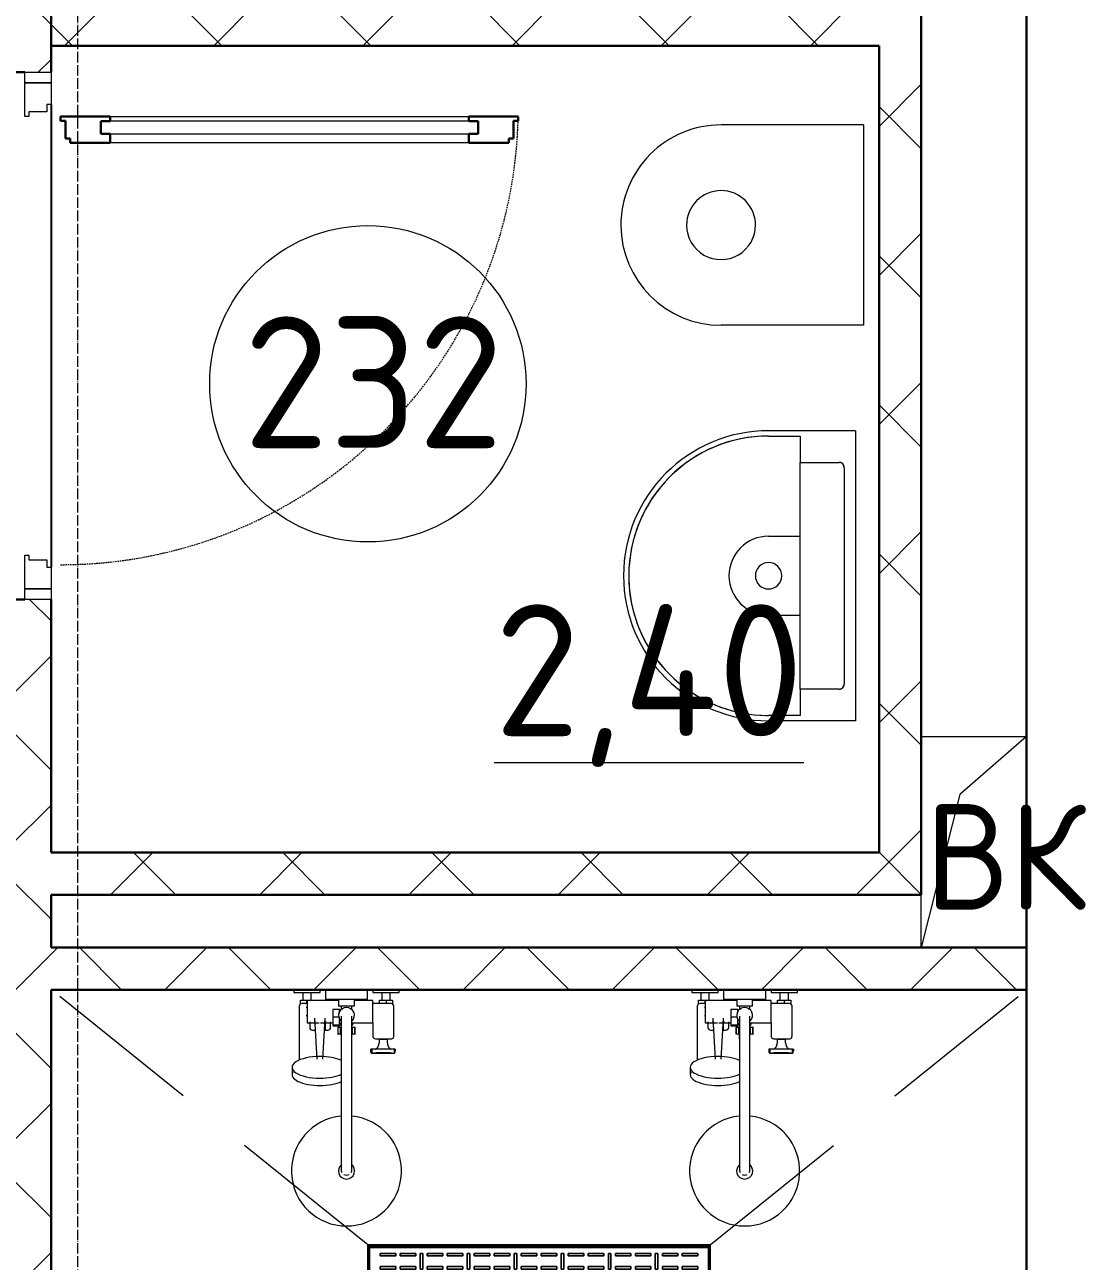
# Model space of a CAD drawing. Header units: millimetres. Extents: x -695119 to 412940, y -249585 to 622758.
# Drawn here: x 92831 to 94844, y 552523 to 554868 of the extents above; entities that cross this region are included whole.
import ezdxf

# ---------------------------------------------------------------- set-up
doc = ezdxf.new("R2010")
doc.units = ezdxf.units.MM
for name, pattern in [('ADSK_Линия сетки', [25, 20, -2.5, 0, -2.5]), ('ADSK_Сверху', [450, 300, -150]), ('ADSK_Штриховая_ш2 п1_5', [4.5, 3, -1.5])]:
    doc.linetypes.add(name, pattern=pattern)
for name, color, linetype, lineweight in [('_Сверху_', 7, 'ADSK_Сверху', 9), ('Двери', 8, 'Continuous', 9), ('Каркас_Импост', 8, 'Continuous', 9), ('Марки помещений', 8, 'Continuous', 20), ('Монтажный зазор', 8, 'Continuous', 9), ('Обобщенные модели', 8, 'Continuous', 18), ('Оси', 252, 'Continuous', 9), ('Остекление', 8, 'Continuous', 9), ('Открывание', 8, 'ADSK_Штриховая_ш2 п1_5', 9), ('Панель', 252, 'Continuous', 30), ('Перекрытия', 7, 'Continuous', 18), ('Сантехнические приборы', 8, 'Continuous', 18), ('Стены разрез', 7, 'Continuous', 30), ('Текстовые примечания', 7, 'Continuous', 9)]:
    doc.layers.add(name, color=color, linetype=linetype, lineweight=lineweight)
doc.layers.add('Стены', color=194, linetype='Continuous')
doc.styles.add('GOST Common_1', font='', dxfattribs={"height": 250})
doc.styles.add('GOST Common_3', font='', dxfattribs={"height": 3.5})
doc.styles.get('GOST Common_1').set_extended_font_data('GOST type B')
doc.styles.get('GOST Common_3').set_extended_font_data('GOST type B')
pattern_1 = [(45, (91217.38, 536167.97), (-141.4214, 141.4214), []), (135, (91217.38, 536167.97), (-141.4214, -141.4214), [])]

# ---------------------------------------------------------------- blocks, each defined once
blk = doc.blocks.new('ИГСП_ООО САНИТА сантехника_Умывальник - ИГСП_ООО САНИТА сантехника_Умывальник-V9-План 2 этажа смеж')
at = {"layer": 'Сантехнические приборы'}
for p, q in [((-275, 0), (275, 0)), ((-275, 0), (-275, -165)), ((275, 0), (275, -165)), ((-205, -21.3), (205, -21.3)), ((-215, -105), (-215, -31.3)), ((215, -31.3), (215, -105)), ((-265, -165), (-265, -105)), ((-265, -105), (-215, -105)), ((-205, -105), (-215, -105)), ((205, -105), (-205, -105)), ((-75, -165), (-75, -105)), ((75, -165), (75, -105)), ((215, -105), (205, -105)), ((215, -105), (265, -105)), ((265, -105), (265, -165))]:
    blk.add_line(p, q, dxfattribs=at)
at = {"layer": 'Сантехнические приборы', "flags": 128}
for points in [[(-205, -21.3), (-205.4, -21.3), (-205.8, -21.3), (-206.2, -21.3), (-206.6, -21.4), (-207, -21.5), (-207.4, -21.6), (-207.8, -21.7), (-208.1, -21.8), (-208.5, -21.9), (-208.9, -22.1), (-209.3, -22.2), (-209.6, -22.4), (-210, -22.6), (-210.3, -22.8), (-210.6, -23), (-211, -23.2), (-211.3, -23.5), (-211.6, -23.7), (-211.9, -24), (-212.2, -24.3), (-212.4, -24.6), (-212.7, -24.9), (-213, -25.2), (-213.2, -25.5), (-213.4, -25.9), (-213.6, -26.2), (-213.8, -26.6), (-214, -26.9), (-214.2, -27.3), (-214.3, -27.6), (-214.5, -28), (-214.6, -28.4), (-214.7, -28.8), (-214.8, -29.2), (-214.9, -29.6), (-214.9, -30), (-215, -30.4), (-215, -30.8), (-215, -31.2), (-215, -31.3)], [(215, -31.3), (215, -30.9), (215, -30.5), (214.9, -30.1), (214.9, -29.7), (214.8, -29.3), (214.7, -28.9), (214.6, -28.5), (214.5, -28.1), (214.4, -27.7), (214.2, -27.4), (214, -27), (213.9, -26.6), (213.7, -26.3), (213.5, -26), (213.3, -25.6), (213, -25.3), (212.8, -25), (212.5, -24.7), (212.2, -24.4), (212, -24.1), (211.7, -23.8), (211.4, -23.6), (211.1, -23.3), (210.7, -23.1), (210.4, -22.9), (210.1, -22.6), (209.7, -22.4), (209.4, -22.3), (209, -22.1), (208.6, -21.9), (208.2, -21.8), (207.9, -21.7), (207.5, -21.6), (207.1, -21.5), (206.7, -21.4), (206.3, -21.4), (205.9, -21.3), (205.5, -21.3), (205.1, -21.3), (205, -21.3)], [(-265, -165), (-264.8, -175.6), (-264.2, -186.2), (-263.1, -196.7), (-261.6, -207.2), (-259.7, -217.6), (-257.4, -228), (-254.7, -238.2), (-251.5, -248.4), (-248, -258.4), (-244.1, -268.2), (-239.8, -277.9), (-235.1, -287.4), (-230, -296.7), (-224.5, -305.8), (-218.7, -314.6), (-212.6, -323.3), (-206.1, -331.6), (-199.2, -339.7), (-192.1, -347.6), (-184.6, -355.1), (-176.9, -362.3), (-168.8, -369.2), (-160.5, -375.8), (-152, -382.1), (-143.2, -388), (-134.1, -393.5), (-124.9, -398.7), (-115.5, -403.5), (-105.8, -408), (-96, -412), (-86.1, -415.6), (-76, -418.9), (-65.8, -421.7), (-55.4, -424.1), (-45, -426.1), (-34.6, -427.7), (-24, -428.9), (-13.5, -429.7), (-2.9, -430), (7.7, -429.9), (18.3, -429.4), (28.9, -428.4), (39.4, -427.1), (49.8, -425.3), (60.2, -423.1), (70.5, -420.5), (80.6, -417.4), (90.7, -414), (100.6, -410.2), (110.3, -406), (119.8, -401.4), (129.2, -396.4), (138.3, -391), (147.3, -385.3), (156, -379.3), (164.4, -372.8), (172.6, -366.1), (180.5, -359), (188.1, -351.7), (195.4, -344), (202.4, -336), (209.1, -327.8), (215.4, -319.3), (221.4, -310.6), (227.1, -301.6), (232.4, -292.4), (237.3, -283), (241.8, -273.4), (245.9, -263.7), (249.7, -253.8), (253, -243.7), (256, -233.5), (258.5, -223.2), (260.6, -212.9), (262.3, -202.4), (263.6, -191.9), (264.5, -181.3), (264.9, -170.7), (265, -165)]]:
    blk.add_lwpolyline(points, dxfattribs=at)
at = {"layer": 'Сантехнические приборы'}
for centre, radius, start, end in [((-205, -31.3), 10, 90, 180), ((205, -31.3), 10, 0, 90), ((0, -165), 25, 0, 180), ((0, -165), 275, 180, 360), ((0, -165), 265, 180, 0), ((0, -165), 75, 180, 0), ((0, -165), 25, 180, 360)]:
    blk.add_arc(centre, radius, start, end, dxfattribs=at)
blk = doc.blocks.new('Ш_Сантехника_2D_Унитаз _ГОСТ - Ш_Сантехника_2D_Унитаз _ГОСТ-1811062-План 2 этажа смеж')
at = {"layer": 'Сантехнические приборы'}
for p, q in [((-190, 0), (-190, -270)), ((-190, 0), (190, 0)), ((190, 0), (190, -270))]:
    blk.add_line(p, q, dxfattribs=at)
for radius, start, end in [(65.4, 90.3183, 270.0777), (65.4, 270.0777, 90.3183), (190, 180, 270.0711), (190, 270.0711, 360)]:
    blk.add_arc((0, -270), radius, start, end, dxfattribs=at)
blk = doc.blocks.new('Дверь_Alumark_однопольная_S50 - Дв-9_Ш_1000х2350 Пр-3125403-План 2 этажа смеж')
at = {"layer": 'Каркас_Импост'}
for p, q in [((-355, 40), (-314, 40)), ((-355, -10), (-355, 40)), ((-314, 40), (-314, 32)), ((-314, 32), (-300, 32)), ((-300, 32), (-300, -2)), ((550, 32), (564, 32)), ((550, -2), (550, 32)), ((564, 32), (564, 40)), ((564, 40), (605, 40)), ((605, 40), (605, -10)), ((-291, -10), (-355, -10)), ((-300, -2), (-291, -2)), ((-291, -2), (-291, -10)), ((541, -2), (550, -2)), ((541, -10), (541, -2)), ((605, -10), (541, -10))]:
    blk.add_line(p, q, dxfattribs=at)
at = {"layer": 'Монтажный зазор'}
for p, q in [((-375, 40), (-355, 40)), ((-375, -10), (-375, 40)), ((-355, 40), (-355, -10)), ((605, 40), (625, 40)), ((605, -10), (605, 40)), ((625, 40), (625, -10)), ((-355, -10), (-375, -10)), ((625, -10), (605, -10))]:
    blk.add_line(p, q, dxfattribs=at)
at = {"layer": 'Остекление'}
for p, q in [((-282, 850), (-282, 134)), ((-258, 850), (-282, 850)), ((-258, 134), (-258, 850)), ((-282, 134), (-258, 134))]:
    blk.add_line(p, q, dxfattribs=at)
at = {"layer": 'Открывание'}
blk.add_arc((-309, 58), 868, 0, 88.8118, dxfattribs=at)
at = {"layer": 'Панель'}
for p, q in [((-291, 926), (-283, 926)), ((-291, 832), (-291, 926)), ((-283, 926), (-283, 917)), ((-283, 917), (-249, 917)), ((-249, 917), (-249, 908)), ((-249, 908), (-241, 908)), ((-241, 908), (-241, 832)), ((-282, 850), (-282, 832)), ((-258, 850), (-282, 850)), ((-258, 832), (-258, 850)), ((-282, 832), (-291, 832)), ((-241, 832), (-258, 832)), ((-291, 58), (-291, 152)), ((-282, 152), (-291, 152)), ((-282, 134), (-282, 152)), ((-258, 152), (-258, 134)), ((-241, 152), (-258, 152)), ((-241, 152), (-241, 76)), ((-258, 134), (-282, 134)), ((-249, 76), (-249, 67)), ((-241, 76), (-249, 76)), ((-283, 58), (-291, 58)), ((-283, 67), (-283, 58)), ((-249, 67), (-283, 67))]:
    blk.add_line(p, q, dxfattribs=at)
at = {"layer": 'Панель', "lineweight": 9}
for p, q in [((-291, 152), (-291, 832)), ((-241, 832), (-241, 152))]:
    blk.add_line(p, q, dxfattribs=at)
blk = doc.blocks.new('Plumbing_Drainage_Gala_Drain_L-integred-drainage-kit_650 - Plumbing_Drainage_Gala_Drain_L-integred-drainage-kit_650-3842318-План 2 этажа смеж')
at = {"layer": 'Сантехнические приборы'}
for p, q in [((-324.7, -31), (-324.7, 31)), ((-324.7, 31), (-324.7, -31)), ((-324.7, 31), (324.7, 31)), ((324.7, 31), (-324.7, 31)), ((322.7, 29), (-322.7, 29)), ((-322.7, 29), (322.7, 29)), ((-322.7, 29), (-322.7, -29)), ((-322.7, -29), (-322.7, 29)), ((-321.1, 22.3), (-321.1, 27.3)), ((321.6, 27.3), (-321.1, 27.3)), ((-321.1, 25.8), (-321.1, 27.3)), ((-321.1, 25.8), (321.6, 25.8)), ((-321.1, 25.8), (-321.1, 22.3)), ((321.6, 27.3), (321.6, 22.3)), ((321.6, 27.3), (321.6, 25.8)), ((321.6, 22.3), (321.6, 25.8)), ((322.7, -29), (322.7, 29)), ((322.7, 29), (322.7, -29)), ((324.7, 31), (324.7, -31)), ((324.7, -31), (324.7, 31)), ((-321.1, -22.3), (-321.1, 22.3)), ((-321.1, 22.3), (-321.1, -22.3)), ((-271.4, 15), (-301, 15)), ((-301, 15), (-301, 10)), ((-301, 10), (-301, 15)), ((-301, 15), (-271.4, 15)), ((-301, 10), (-271.4, 10)), ((-271.4, 10), (-301, 10)), ((-271.4, 10), (-271.4, 15)), ((-271.4, 15), (-271.4, 10)), ((-233.5, 15), (-263, 15)), ((-263, 15), (-263, 10)), ((-263, 10), (-263, 15)), ((-263, 15), (-233.5, 15)), ((-263, 10), (-233.5, 10)), ((-233.5, 10), (-263, 10)), ((-233.5, 10), (-233.5, 15)), ((-233.5, 15), (-233.5, 10)), ((-220.2, 15), (-225.1, 15)), ((-225.1, 15), (-225.1, -15)), ((-225.1, -15), (-225.1, 15)), ((-225.1, 15), (-220.2, 15)), ((-220.2, -15), (-220.2, 15)), ((-220.2, 15), (-220.2, -15)), ((-182.3, 15), (-211.8, 15)), ((-211.8, 15), (-211.8, 10)), ((-211.8, 10), (-211.8, 15)), ((-211.8, 15), (-182.3, 15)), ((-211.8, 10), (-182.3, 10)), ((-182.3, 10), (-211.8, 10)), ((-182.3, 10), (-182.3, 15)), ((-182.3, 15), (-182.3, 10)), ((-144.3, 15), (-173.9, 15)), ((-173.9, 15), (-173.9, 10)), ((-173.9, 10), (-173.9, 15)), ((-173.9, 15), (-144.3, 15)), ((-173.9, 10), (-144.3, 10)), ((-144.3, 10), (-173.9, 10)), ((-144.3, 10), (-144.3, 15)), ((-144.3, 15), (-144.3, 10)), ((-131, 15), (-136, 15)), ((-136, 15), (-136, -15)), ((-136, -15), (-136, 15)), ((-136, 15), (-131, 15)), ((-131, -15), (-131, 15)), ((-131, 15), (-131, -15)), ((-93.1, 15), (-122.7, 15)), ((-122.7, 15), (-122.7, 10)), ((-122.7, 10), (-122.7, 15)), ((-122.7, 15), (-93.1, 15)), ((-122.7, 10), (-93.1, 10)), ((-93.1, 10), (-122.7, 10)), ((-93.1, 10), (-93.1, 15)), ((-93.1, 15), (-93.1, 10)), ((-55.2, 15), (-84.7, 15)), ((-84.7, 15), (-84.7, 10)), ((-84.7, 10), (-84.7, 15)), ((-84.7, 15), (-55.2, 15)), ((-84.7, 10), (-55.2, 10)), ((-55.2, 10), (-84.7, 10)), ((-55.2, 10), (-55.2, 15)), ((-55.2, 15), (-55.2, 10)), ((-41.9, 15), (-46.8, 15)), ((-46.8, 15), (-46.8, -15)), ((-46.8, -15), (-46.8, 15)), ((-46.8, 15), (-41.9, 15)), ((-41.9, -15), (-41.9, 15)), ((-41.9, 15), (-41.9, -15)), ((-4, 15), (-33.5, 15)), ((-33.5, 15), (-33.5, 10)), ((-33.5, 10), (-33.5, 15)), ((-33.5, 15), (-4, 15)), ((-33.5, 10), (-4, 10)), ((-4, 10), (-33.5, 10)), ((-4, 10), (-4, 15)), ((-4, 15), (-4, 10)), ((33.9, 15), (4.4, 15)), ((4.4, 15), (4.4, 10)), ((4.4, 10), (4.4, 15)), ((4.4, 15), (33.9, 15)), ((4.4, 10), (33.9, 10)), ((33.9, 10), (4.4, 10)), ((33.9, 10), (33.9, 15)), ((33.9, 15), (33.9, 10)), ((47.2, 15), (42.3, 15)), ((42.3, 15), (42.3, -15)), ((42.3, -15), (42.3, 15)), ((42.3, 15), (47.2, 15)), ((47.2, -15), (47.2, 15)), ((47.2, 15), (47.2, -15)), ((85.2, 15), (55.6, 15)), ((55.6, 15), (55.6, 10)), ((55.6, 10), (55.6, 15)), ((55.6, 15), (85.2, 15)), ((55.6, 10), (85.2, 10)), ((85.2, 10), (55.6, 10)), ((85.2, 10), (85.2, 15)), ((85.2, 15), (85.2, 10)), ((123.1, 15), (93.5, 15)), ((93.5, 15), (93.5, 10)), ((93.5, 10), (93.5, 15)), ((93.5, 15), (123.1, 15)), ((93.5, 10), (123.1, 10)), ((123.1, 10), (93.5, 10)), ((123.1, 10), (123.1, 15)), ((123.1, 15), (123.1, 10)), ((136.4, 15), (131.5, 15)), ((131.5, 15), (131.5, -15)), ((131.5, -15), (131.5, 15)), ((131.5, 15), (136.4, 15)), ((136.4, -15), (136.4, 15)), ((136.4, 15), (136.4, -15)), ((174.3, 15), (144.8, 15)), ((144.8, 15), (144.8, 10)), ((144.8, 10), (144.8, 15)), ((144.8, 15), (174.3, 15)), ((144.8, 10), (174.3, 10)), ((174.3, 10), (144.8, 10)), ((174.3, 10), (174.3, 15)), ((174.3, 15), (174.3, 10)), ((212.2, 15), (182.7, 15)), ((182.7, 15), (182.7, 10)), ((182.7, 10), (182.7, 15)), ((182.7, 15), (212.2, 15)), ((182.7, 10), (212.2, 10)), ((212.2, 10), (182.7, 10)), ((212.2, 10), (212.2, 15)), ((212.2, 15), (212.2, 10)), ((225.5, 15), (220.6, 15)), ((220.6, 15), (220.6, -15)), ((220.6, -15), (220.6, 15)), ((220.6, 15), (225.5, 15)), ((225.5, -15), (225.5, 15)), ((225.5, 15), (225.5, -15)), ((263.5, 15), (233.9, 15)), ((233.9, 15), (233.9, 10)), ((233.9, 10), (233.9, 15)), ((233.9, 15), (263.5, 15)), ((233.9, 10), (263.5, 10)), ((263.5, 10), (233.9, 10)), ((263.5, 10), (263.5, 15)), ((263.5, 15), (263.5, 10)), ((301.4, 15), (271.8, 15)), ((271.8, 15), (271.8, 10)), ((271.8, 10), (271.8, 15)), ((271.8, 15), (301.4, 15)), ((271.8, 10), (301.4, 10)), ((301.4, 10), (271.8, 10)), ((301.4, 10), (301.4, 15)), ((301.4, 15), (301.4, 10)), ((321.6, 22.3), (321.6, -22.3)), ((321.6, -22.3), (321.6, 22.3)), ((-321.1, -22.3), (-321.1, -25.8)), ((-321.1, -27.3), (-321.1, -22.3)), ((-271.4, -10), (-301, -10)), ((-301, -10), (-301, -15)), ((-301, -15), (-301, -10)), ((-301, -10), (-271.4, -10)), ((-301, -15), (-271.4, -15)), ((-271.4, -15), (-301, -15)), ((-271.4, -15), (-271.4, -10)), ((-271.4, -10), (-271.4, -15)), ((-233.5, -10), (-263, -10)), ((-263, -10), (-263, -15)), ((-263, -15), (-263, -10)), ((-263, -10), (-233.5, -10)), ((-263, -15), (-233.5, -15)), ((-233.5, -15), (-263, -15)), ((-233.5, -15), (-233.5, -10)), ((-233.5, -10), (-233.5, -15)), ((-225.1, -15), (-220.2, -15)), ((-220.2, -15), (-225.1, -15)), ((-182.3, -10), (-211.8, -10)), ((-211.8, -10), (-211.8, -15)), ((-211.8, -15), (-211.8, -10)), ((-211.8, -10), (-182.3, -10)), ((-211.8, -15), (-182.3, -15)), ((-182.3, -15), (-211.8, -15)), ((-182.3, -15), (-182.3, -10)), ((-182.3, -10), (-182.3, -15)), ((-144.3, -10), (-173.9, -10)), ((-173.9, -10), (-173.9, -15)), ((-173.9, -15), (-173.9, -10)), ((-173.9, -10), (-144.3, -10)), ((-173.9, -15), (-144.3, -15)), ((-144.3, -15), (-173.9, -15)), ((-144.3, -15), (-144.3, -10)), ((-144.3, -10), (-144.3, -15)), ((-136, -15), (-131, -15)), ((-131, -15), (-136, -15)), ((-93.1, -10), (-122.7, -10)), ((-122.7, -10), (-122.7, -15)), ((-122.7, -15), (-122.7, -10)), ((-122.7, -10), (-93.1, -10)), ((-122.7, -15), (-93.1, -15)), ((-93.1, -15), (-122.7, -15)), ((-93.1, -15), (-93.1, -10)), ((-93.1, -10), (-93.1, -15)), ((-55.2, -10), (-84.7, -10)), ((-84.7, -10), (-84.7, -15)), ((-84.7, -15), (-84.7, -10)), ((-84.7, -10), (-55.2, -10)), ((-84.7, -15), (-55.2, -15)), ((-55.2, -15), (-84.7, -15)), ((-55.2, -15), (-55.2, -10)), ((-55.2, -10), (-55.2, -15)), ((-46.8, -15), (-41.9, -15)), ((-41.9, -15), (-46.8, -15)), ((-4, -10), (-33.5, -10)), ((-33.5, -10), (-33.5, -15)), ((-33.5, -15), (-33.5, -10)), ((-33.5, -10), (-4, -10)), ((-33.5, -15), (-4, -15)), ((-4, -15), (-33.5, -15)), ((-4, -15), (-4, -10)), ((-4, -10), (-4, -15)), ((33.9, -10), (4.4, -10)), ((4.4, -10), (4.4, -15)), ((4.4, -15), (4.4, -10)), ((4.4, -10), (33.9, -10)), ((4.4, -15), (33.9, -15)), ((33.9, -15), (4.4, -15)), ((33.9, -15), (33.9, -10)), ((33.9, -10), (33.9, -15)), ((42.3, -15), (47.2, -15)), ((47.2, -15), (42.3, -15)), ((85.2, -10), (55.6, -10)), ((55.6, -10), (55.6, -15)), ((55.6, -15), (55.6, -10)), ((55.6, -10), (85.2, -10)), ((55.6, -15), (85.2, -15)), ((85.2, -15), (55.6, -15)), ((85.2, -15), (85.2, -10)), ((85.2, -10), (85.2, -15)), ((123.1, -10), (93.5, -10)), ((93.5, -10), (93.5, -15)), ((93.5, -15), (93.5, -10)), ((93.5, -10), (123.1, -10)), ((93.5, -15), (123.1, -15)), ((123.1, -15), (93.5, -15)), ((123.1, -15), (123.1, -10)), ((123.1, -10), (123.1, -15)), ((131.5, -15), (136.4, -15)), ((136.4, -15), (131.5, -15)), ((174.3, -10), (144.8, -10)), ((144.8, -10), (144.8, -15)), ((144.8, -15), (144.8, -10)), ((144.8, -10), (174.3, -10)), ((144.8, -15), (174.3, -15)), ((174.3, -15), (144.8, -15)), ((174.3, -15), (174.3, -10)), ((174.3, -10), (174.3, -15)), ((212.2, -10), (182.7, -10)), ((182.7, -10), (182.7, -15)), ((182.7, -15), (182.7, -10)), ((182.7, -10), (212.2, -10)), ((182.7, -15), (212.2, -15)), ((212.2, -15), (182.7, -15)), ((212.2, -15), (212.2, -10)), ((212.2, -10), (212.2, -15)), ((220.6, -15), (225.5, -15)), ((225.5, -15), (220.6, -15)), ((263.5, -10), (233.9, -10)), ((233.9, -10), (233.9, -15)), ((233.9, -15), (233.9, -10)), ((233.9, -10), (263.5, -10)), ((233.9, -15), (263.5, -15)), ((263.5, -15), (233.9, -15)), ((263.5, -15), (263.5, -10)), ((263.5, -10), (263.5, -15)), ((301.4, -10), (271.8, -10)), ((271.8, -10), (271.8, -15)), ((271.8, -15), (271.8, -10)), ((271.8, -10), (301.4, -10)), ((271.8, -15), (301.4, -15)), ((301.4, -15), (271.8, -15)), ((301.4, -15), (301.4, -10)), ((301.4, -10), (301.4, -15)), ((321.6, -25.8), (321.6, -22.3)), ((321.6, -22.3), (321.6, -27.3)), ((324.7, -31), (-324.7, -31)), ((-324.7, -31), (324.7, -31)), ((-322.7, -29), (322.7, -29)), ((322.7, -29), (-322.7, -29)), ((321.6, -25.8), (-321.1, -25.8)), ((-321.1, -27.3), (-321.1, -25.8)), ((321.6, -27.3), (-321.1, -27.3)), ((321.6, -25.8), (321.6, -27.3))]:
    blk.add_line(p, q, dxfattribs=at)
blk = doc.blocks.new('profsan_psm-500-8 - ПСМ-500-8-3842316-План 2 этажа смеж')
at = {"layer": 'Обобщенные модели', "lineweight": 9}
for p, q in [((45.7, -113), (45.7, -116.5)), ((47.7, -113), (45.9, -113)), ((47.7, -113), (47.7, -120.5)), ((90.8, -113), (47.7, -113)), ((47.7, -120.5), (47.7, -113)), ((90.8, -120.5), (90.8, -113)), ((92.3, -113), (90.8, -113)), ((90.8, -113), (90.8, -120.5)), ((92.5, -113), (92.5, -115.8)), ((92.6, -116.2), (92.6, -113)), ((47.7, -120.5), (90.8, -120.5))]:
    blk.add_line(p, q, dxfattribs=at)
for points, knots in [([(45.7, -117), (45.7, -117.1), (45.8, -117.5), (45.9, -118.1), (46.1, -118.8), (46.3, -119.3), (46.5, -119.7), (47, -120.1), (47.4, -120.4), (47.7, -120.5)], [0.3333333, 0.3333333, 0.3333333, 0.3333333, 0.4166667, 0.5, 0.5833333, 0.6666667, 0.75, 0.8333333, 1, 1, 1, 1]), ([(90.8, -120.5), (91, -120.4), (91.3, -120.1), (91.7, -119.7), (91.9, -119.3), (92.1, -118.8), (92.3, -118.1), (92.4, -117.4), (92.5, -117.1), (92.5, -116.9)], [0, 0, 0, 0, 0.1666667, 0.25, 0.3333333, 0.4166667, 0.5, 0.5833333, 0.6666667, 0.6666667, 0.6666667, 0.6666667]), ([(47.7, -120.5), (47.7, -120.5), (48.3, -120.4), (50.2, -120.2), (51.5, -120), (52.7, -119.9), (54, -119.7), (55.3, -119.5), (56.8, -119.4), (58.4, -119.2), (60.1, -119.1), (62.4, -119), (66.7, -118.8), (71.8, -118.8), (76, -119), (78.4, -119.1), (80, -119.2), (81.6, -119.4), (83.1, -119.5), (84.5, -119.7), (85.8, -119.9), (86.9, -120), (88.3, -120.2), (90.1, -120.4), (90.8, -120.5), (90.8, -120.5)], [0, 0, 0, 0, 0.111111, 0.166667, 0.194444, 0.222222, 0.25, 0.277778, 0.305556, 0.333333, 0.361111, 0.388889, 0.444444, 0.555556, 0.611111, 0.638889, 0.666667, 0.694444, 0.722222, 0.75, 0.777778, 0.805556, 0.833333, 0.888889, 1, 1, 1, 1])]:
    blk.add_open_spline(points, degree=3, knots=knots, dxfattribs=at)
at = {"layer": 'Сантехнические приборы'}
for p, q in [((-100, 0), (-100, -5)), ((-50, -5), (-50, 0)), ((50, 0), (50, -5)), ((100, -5), (100, 0)), ((-100, -5), (-50, -5)), ((-87.5, -20), (-75, -20)), ((-87.5, -28.3), (-87.5, -20)), ((-83, -5), (-83, -20)), ((-75, -20), (-62.5, -20)), ((-75, -26.3), (-75, -20)), ((-14.8, -20.3), (-74.7, -20.3)), ((-74.7, -20.3), (-74.7, -62.6)), ((-67, -20), (-67, -5)), ((-40, -1.2), (-40, -18.6)), ((0, -1.2), (-40, -1.2)), ((0, -18.6), (-40, -18.6)), ((-15, -18.6), (-15, -31.2)), ((34.6, -1.2), (0, -1.2)), ((34.6, -18.6), (0, -18.6)), ((15, -31.2), (15, -18.6)), ((50, -20.3), (15, -20.3)), ((40, -1.2), (34.8, -1.2)), ((40, -18.6), (34.8, -18.6)), ((40, -18.6), (40, -1.2)), ((50, -5), (100, -5)), ((50, -62.6), (50, -20.3)), ((62.5, -20), (75, -20)), ((62.5, -26.3), (62.5, -20)), ((67, -5), (67, -20)), ((75, -20), (87.5, -20)), ((75, -20), (75, -26.3)), ((83, -20), (83, -5)), ((87.5, -20), (87.5, -28.4)), ((-89.8, -31.3), (-89.8, -133.7)), ((-74.7, -26.3), (-84.8, -26.3)), ((-74.7, -34), (-76.2, -34)), ((-13.1, -37.8), (-26, -37.8)), ((-26, -37.8), (-26, -51.2)), ((0, -31.2), (-15, -31.2)), ((-13.1, -43.7), (-13.1, -37.8)), ((-10, -31.2), (-10, -36.2)), ((-10, -36.2), (-8.8, -36.2)), ((-8.7, -36.2), (-6.8, -36.2)), ((15, -31.2), (0, -31.2)), ((6.8, -36.2), (10, -36.2)), ((10, -36.2), (10, -31.2)), ((84.8, -26.3), (50, -26.3)), ((89.8, -89), (89.8, -31.3)), ((-76.2, -49), (-74.7, -49)), ((-74.7, -62.6), (-52.1, -62.6)), ((-69.7, -61.2), (-69.7, -71.7)), ((-60.4, -54.1), (-56, -132)), ((-49.1, -62.6), (-26, -62.6)), ((-44.8, -132), (-40.4, -54.1)), ((-40.6, -65.3), (-40.6, -63.3)), ((-40.6, -65.3), (-40.6, -76.7)), ((-30.1, -71.6), (-30.1, -61.2)), ((-26, -51.2), (-26, -66.6)), ((-26, -51.2), (-14, -51.2)), ((-26, -66.6), (-26, -68.6)), ((-26, -66.6), (-13.1, -66.6)), ((-26, -68.6), (-13.1, -68.6)), ((-13.1, -66.6), (-13.1, -53.3)), ((-13.1, -62.6), (-9.7, -62.6)), ((-13.1, -68.6), (-13.1, -66.6)), ((-11, -68), (-9.4, -68)), ((9.4, -68), (11, -68)), ((9.7, -62.6), (50, -62.6)), ((50, -62.6), (50, -88.9)), ((-64.3, -76.7), (-59.2, -76.7)), ((-59.2, -76.7), (-59.2, -75.4)), ((-40.6, -76.7), (-35.6, -76.7)), ((-16.2, -71), (-16.2, -84.2)), ((-15.8, -71), (-16.2, -71)), ((-16.2, -84.2), (-15.8, -84.2)), ((-15.8, -71), (-11.3, -71)), ((-15.8, -84.2), (-15.8, -71)), ((-11.3, -84.2), (-15.8, -84.2)), ((-11.7, -71), (-11.3, -71)), ((-11.3, -84.2), (-11.7, -84.2)), ((-9.6, -71), (-11.3, -71)), ((-11.3, -84.2), (-11.3, -71)), ((-11.3, -84.2), (-10.1, -84.2)), ((-10.1, -84.2), (-10.1, -93)), ((-10, -73.1), (-10, -311.4)), ((11.3, -71), (9.6, -71)), ((10, -311.4), (10, -73.1)), ((10.1, -84.2), (11.3, -84.2)), ((10.1, -93), (10.1, -84.2)), ((11.3, -71), (15.8, -71)), ((11.3, -71), (11.7, -71)), ((11.3, -84.2), (11.3, -71)), ((11.7, -84.2), (11.3, -84.2)), ((15.8, -84.2), (11.3, -84.2)), ((16.2, -71), (15.8, -71)), ((15.8, -84.2), (15.8, -71)), ((15.8, -84.2), (16.2, -84.2)), ((16.2, -84.2), (16.2, -71)), ((54.9, -93), (85.9, -93)), ((61.7, -93.6), (61.7, -101.1)), ((61.7, -93.6), (69.7, -93.6)), ((69.7, -93.6), (77.7, -93.6)), ((77.7, -101.1), (77.7, -93.6)), ((-103.2, -147.2), (-103.2, -161))]:
    blk.add_line(p, q, dxfattribs=at)
at = {"layer": 'Сантехнические приборы', "flags": 128}
for points in [[(-10, -50), (-10, -50), (-10, -50.1), (-10, -50.2), (-10, -50.3), (-10, -50.5), (-10, -50.7), (-10, -50.9), (-10, -51.2), (-10, -51.5), (-10, -51.9), (-10, -52.3), (-10, -52.7), (-10, -53.2), (-10, -53.7), (-10, -54.2), (-10, -54.7), (-10, -55.3), (-10, -55.9), (-10, -56.6), (-10, -57.3), (-10, -58), (-10, -58.7), (-10, -59.4), (-10, -60.2), (-10, -61), (-10, -61.8), (-10, -62.7), (-10, -63.5), (-10, -64.4), (-10, -65.3), (-10, -66.2), (-10, -67.1), (-10, -68), (-10, -68.9), (-10, -69.9), (-10, -70.8), (-10, -71.8), (-10, -72.7), (-10, -73.1)], [(10, -73.1), (10, -72.1), (10, -71.2), (10, -70.2), (10, -69.3), (10, -68.4), (10, -67.4), (10, -66.5), (10, -65.6), (10, -64.7), (10, -63.9), (10, -63), (10, -62.2), (10, -61.3), (10, -60.5), (10, -59.7), (10, -59), (10, -58.2), (10, -57.5), (10, -56.9), (10, -56.2), (10, -55.6), (10, -55), (10, -54.4), (10, -53.9), (10, -53.4), (10, -52.9), (10, -52.4), (10, -52), (10, -51.7), (10, -51.3), (10, -51), (10, -50.8), (10, -50.6), (10, -50.4), (10, -50.2), (10, -50.1), (10, -50), (10, -50), (10, -50)], [(55.1, -113), (55.6, -112.7), (56.1, -112.4), (56.5, -112), (56.9, -111.7), (57.4, -111.3), (57.8, -110.9), (58.1, -110.5), (58.5, -110), (58.8, -109.6), (59.2, -109.1), (59.5, -108.7), (59.8, -108.2), (60.1, -107.7), (60.3, -107.2), (60.5, -106.7), (60.7, -106.2), (60.9, -105.6), (61.1, -105.1), (61.3, -104.6), (61.4, -104), (61.5, -103.5), (61.6, -102.9), (61.6, -102.3), (61.7, -101.8), (61.7, -101.2), (61.7, -101.1)], [(77.7, -101.1), (77.8, -101.7), (77.8, -102.3), (77.8, -102.8), (77.9, -103.4), (78, -103.9), (78.1, -104.5), (78.3, -105), (78.5, -105.6), (78.6, -106.1), (78.9, -106.6), (79.1, -107.1), (79.3, -107.6), (79.6, -108.1), (79.9, -108.6), (80.2, -109.1), (80.5, -109.5), (80.9, -110), (81.2, -110.4), (81.6, -110.8), (82, -111.2), (82.4, -111.6), (82.8, -112), (83.3, -112.3), (83.7, -112.7), (84.2, -113), (84.3, -113)], [(-10, -311.4), (-10, -312.5), (-10, -313.7), (-10, -314.9), (-10, -316), (-10, -317.2), (-10, -318.4), (-10, -319.5), (-10, -320.6), (-10, -321.7), (-10, -322.8), (-10, -323.9), (-10, -325), (-10, -326), (-10, -327.1), (-10, -328.1), (-10, -329.1), (-10, -330), (-10, -330.9), (-10, -331.8), (-10, -332.7), (-10, -333.5), (-10, -334.3), (-10, -335.1), (-10, -335.8), (-10, -336.5), (-10, -337.1), (-10, -337.7), (-10, -338.3), (-10, -338.8), (-10, -339.3), (-10, -339.7), (-10, -340.1), (-10, -340.5), (-10, -340.8), (-10, -341.1), (-10, -341.3), (-10, -341.5), (-10, -341.6), (-10, -341.7), (-10, -341.7)], [(10, -341.7), (10, -341.7), (10, -341.6), (10, -341.5), (10, -341.3), (10, -341.1), (10, -340.8), (10, -340.5), (10, -340.2), (10, -339.8), (10, -339.4), (10, -338.9), (10, -338.4), (10, -337.8), (10, -337.2), (10, -336.6), (10, -335.9), (10, -335.2), (10, -334.4), (10, -333.6), (10, -332.8), (10, -331.9), (10, -331.1), (10, -330.1), (10, -329.2), (10, -328.2), (10, -327.2), (10, -326.2), (10, -325.1), (10, -324.1), (10, -323), (10, -321.9), (10, -320.8), (10, -319.7), (10, -318.5), (10, -317.4), (10, -316.2), (10, -315), (10, -313.9), (10, -312.7), (10, -311.5), (10, -311.4)]]:
    blk.add_lwpolyline(points, dxfattribs=at)
at = {"layer": 'Сантехнические приборы'}
for centre, radius, start, end in [((-84.8, -31.3), 5, 90, 180), ((0, -48.6), 15, 90, 225), ((0, -48.6), 15, 315, 90), ((84.8, -31.3), 5, 360, 90), ((-28, -70.9), 17.2, 9.6958, 29.1813), ((27.9, -70.9), 17.2, 150.8187, 170.3042), ((54.9, -88), 5, 190.7348, 270), ((84.8, -88.1), 5, 282.0451, 349.4262), ((0, -343.7), 104.4, 95.5433, 270), ((0, -343.7), 104.4, 270, 84.4004), ((0, -343.7), 15.3, 125.2067, 270), ((0, -341.7), 10, 171.3374, 210), ((0, -341.7), 10, 240, 270), ((0, -343.7), 15.3, 270, 54.7933), ((0, -341.7), 10, 270, 300), ((0, -341.7), 10, 330, 8.6626)]:
    blk.add_arc(centre, radius, start, end, dxfattribs=at)
for centre, major_axis, ratio, start_param, end_param in [((-49.9, -59.7), (11.1, 0), 0.920505, 3.217557, 3.724253), ((-49.9, -59.7), (11.1, 0), 0.920505, 5.700525, 6.207221), ((-64.3, -71.7), (5.38, 0), 0.920505, 3.141593, 4.712389), ((-35.6, -71.6), (-5.51, 0), 0.920505, 1.570796, 3.141593), ((-50.4, -147.2), (-52.8, 0), 0.390731, 4.712389, 7.853982), ((-50.4, -147.2), (52.8, 0), 0.390731, 0.694281, 1.570796), ((-50.4, -161), (52.8, 0), 0.390731, 2.917193, 4.712389), ((-50.4, -147.2), (-52.8, 0), 0.390731, 1.570796, 2.455637), ((-50.4, -161), (-52.8, 0), 0.390731, 1.570796, 2.455637)]:
    blk.add_ellipse(centre, major_axis=major_axis, ratio=ratio, start_param=start_param, end_param=end_param, dxfattribs=at)
blk = doc.blocks.new('profsan_psm-500-8 - ПСМ-500-8-V70-План 2 этажа смеж')
at = {"layer": 'Обобщенные модели', "lineweight": 9}
for p, q in [((45.7, -113), (45.7, -116.5)), ((47.7, -113), (45.9, -113)), ((47.7, -113), (47.7, -120.5)), ((90.8, -113), (47.7, -113)), ((47.7, -120.5), (47.7, -113)), ((90.8, -120.5), (90.8, -113)), ((92.3, -113), (90.8, -113)), ((90.8, -113), (90.8, -120.5)), ((92.5, -113), (92.5, -115.8)), ((92.6, -116.2), (92.6, -113)), ((47.7, -120.5), (90.8, -120.5))]:
    blk.add_line(p, q, dxfattribs=at)
for points, knots in [([(45.7, -117), (45.7, -117.1), (45.8, -117.5), (45.9, -118.1), (46.1, -118.8), (46.3, -119.3), (46.5, -119.7), (47, -120.1), (47.4, -120.4), (47.7, -120.5)], [0.3333333, 0.3333333, 0.3333333, 0.3333333, 0.4166667, 0.5, 0.5833333, 0.6666667, 0.75, 0.8333333, 1, 1, 1, 1]), ([(90.8, -120.5), (91, -120.4), (91.3, -120.1), (91.7, -119.7), (91.9, -119.3), (92.1, -118.8), (92.3, -118.1), (92.4, -117.4), (92.5, -117.1), (92.5, -116.9)], [0, 0, 0, 0, 0.1666667, 0.25, 0.3333333, 0.4166667, 0.5, 0.5833333, 0.6666667, 0.6666667, 0.6666667, 0.6666667]), ([(47.7, -120.5), (47.7, -120.5), (48.3, -120.4), (50.2, -120.2), (51.5, -120), (52.7, -119.9), (54, -119.7), (55.3, -119.5), (56.8, -119.4), (58.4, -119.2), (60.1, -119.1), (62.4, -119), (66.7, -118.8), (71.8, -118.8), (76, -119), (78.4, -119.1), (80, -119.2), (81.6, -119.4), (83.1, -119.5), (84.5, -119.7), (85.8, -119.9), (86.9, -120), (88.3, -120.2), (90.1, -120.4), (90.8, -120.5), (90.8, -120.5)], [0, 0, 0, 0, 0.111111, 0.166667, 0.194444, 0.222222, 0.25, 0.277778, 0.305556, 0.333333, 0.361111, 0.388889, 0.444444, 0.555556, 0.611111, 0.638889, 0.666667, 0.694444, 0.722222, 0.75, 0.777778, 0.805556, 0.833333, 0.888889, 1, 1, 1, 1])]:
    blk.add_open_spline(points, degree=3, knots=knots, dxfattribs=at)
at = {"layer": 'Сантехнические приборы'}
for p, q in [((-100, 0), (-100, -5)), ((-50, -5), (-50, 0)), ((50, 0), (50, -5)), ((100, -5), (100, 0)), ((-100, -5), (-50, -5)), ((-87.5, -20), (-75, -20)), ((-87.5, -28.3), (-87.5, -20)), ((-83, -5), (-83, -20)), ((-75, -20), (-62.5, -20)), ((-75, -26.3), (-75, -20)), ((-14.8, -20.3), (-74.7, -20.3)), ((-74.7, -20.3), (-74.7, -62.6)), ((-67, -20), (-67, -5)), ((-40, -1.2), (-40, -18.6)), ((0, -1.2), (-40, -1.2)), ((0, -18.6), (-40, -18.6)), ((-15, -18.6), (-15, -31.2)), ((40, -1.2), (0, -1.2)), ((40, -18.6), (0, -18.6)), ((15, -31.2), (15, -18.6)), ((50, -20.3), (15, -20.3)), ((40, -18.6), (40, -1.2)), ((50, -5), (100, -5)), ((50, -62.6), (50, -20.3)), ((62.5, -20), (75, -20)), ((62.5, -26.3), (62.5, -20)), ((67, -5), (67, -20)), ((75, -20), (87.5, -20)), ((75, -20), (75, -26.3)), ((83, -20), (83, -5)), ((87.5, -20), (87.5, -28.4)), ((-89.8, -31.3), (-89.8, -133.7)), ((-74.7, -26.3), (-84.8, -26.3)), ((-74.7, -34), (-76.2, -34)), ((-13.1, -37.8), (-26, -37.8)), ((-26, -37.8), (-26, -51.2)), ((0, -31.2), (-15, -31.2)), ((-13.1, -43.7), (-13.1, -37.8)), ((-10, -31.2), (-10, -36.2)), ((-10, -36.2), (-6.8, -36.2)), ((15, -31.2), (0, -31.2)), ((6.8, -36.2), (10, -36.2)), ((10, -36.2), (10, -31.2)), ((84.8, -26.3), (50, -26.3)), ((89.8, -89), (89.8, -31.3)), ((-76.2, -49), (-74.7, -49)), ((-74.7, -62.6), (-51.8, -62.6)), ((-69.7, -61.2), (-69.7, -71.7)), ((-60.4, -54.1), (-56, -132)), ((-49.1, -62.6), (-26, -62.6)), ((-44.8, -132), (-40.4, -54.1)), ((-40.6, -65.3), (-40.6, -63.3)), ((-40.6, -65.3), (-40.6, -76.7)), ((-30.1, -71.6), (-30.1, -61.2)), ((-26, -51.2), (-26, -66.6)), ((-26, -51.2), (-14, -51.2)), ((-26, -66.6), (-26, -68.6)), ((-26, -66.6), (-13.1, -66.6)), ((-26, -68.6), (-13.1, -68.6)), ((-13.1, -66.6), (-13.1, -53.3)), ((-13.1, -62.6), (-9.7, -62.6)), ((-13.1, -68.6), (-13.1, -66.6)), ((-11, -68), (-9.4, -68)), ((9.4, -68), (11, -68)), ((9.7, -62.6), (50, -62.6)), ((50, -62.6), (50, -88.9)), ((-64.3, -76.7), (-59.2, -76.7)), ((-59.2, -76.7), (-59.2, -75.4)), ((-40.6, -76.7), (-35.6, -76.7)), ((-16.2, -71), (-16.2, -84.2)), ((-15.8, -71), (-16.2, -71)), ((-16.2, -84.2), (-15.8, -84.2)), ((-15.8, -71), (-11.3, -71)), ((-15.8, -84.2), (-15.8, -71)), ((-11.3, -84.2), (-15.8, -84.2)), ((-11.7, -71), (-11.3, -71)), ((-11.3, -84.2), (-11.7, -84.2)), ((-9.6, -71), (-11.3, -71)), ((-11.3, -84.2), (-11.3, -71)), ((-11.3, -84.2), (-10.1, -84.2)), ((-10.1, -84.2), (-10.1, -93)), ((-10, -73.1), (-10, -311.4)), ((11.3, -71), (9.6, -71)), ((10, -311.4), (10, -73.1)), ((10.1, -84.2), (11.3, -84.2)), ((10.1, -93), (10.1, -84.2)), ((11.3, -71), (15.8, -71)), ((11.3, -71), (11.7, -71)), ((11.3, -84.2), (11.3, -71)), ((11.7, -84.2), (11.3, -84.2)), ((15.8, -84.2), (11.3, -84.2)), ((16.2, -71), (15.8, -71)), ((15.8, -84.2), (15.8, -71)), ((15.8, -84.2), (16.2, -84.2)), ((16.2, -84.2), (16.2, -71)), ((54.9, -93), (85.9, -93)), ((61.7, -93.6), (61.7, -101.1)), ((61.7, -93.6), (69.7, -93.6)), ((69.7, -93.6), (77.7, -93.6)), ((77.7, -101.1), (77.7, -93.6)), ((-103.2, -147.2), (-103.2, -161))]:
    blk.add_line(p, q, dxfattribs=at)
at = {"layer": 'Сантехнические приборы', "flags": 128}
for points in [[(-10, -50), (-10, -50), (-10, -50.1), (-10, -50.2), (-10, -50.3), (-10, -50.5), (-10, -50.7), (-10, -50.9), (-10, -51.2), (-10, -51.5), (-10, -51.9), (-10, -52.3), (-10, -52.7), (-10, -53.2), (-10, -53.7), (-10, -54.2), (-10, -54.7), (-10, -55.3), (-10, -55.9), (-10, -56.6), (-10, -57.3), (-10, -58), (-10, -58.7), (-10, -59.4), (-10, -60.2), (-10, -61), (-10, -61.8), (-10, -62.7), (-10, -63.5), (-10, -64.4), (-10, -65.3), (-10, -66.2), (-10, -67.1), (-10, -68), (-10, -68.9), (-10, -69.9), (-10, -70.8), (-10, -71.8), (-10, -72.7), (-10, -73.1)], [(10, -73.1), (10, -72.1), (10, -71.2), (10, -70.2), (10, -69.3), (10, -68.4), (10, -67.4), (10, -66.5), (10, -65.6), (10, -64.7), (10, -63.9), (10, -63), (10, -62.2), (10, -61.3), (10, -60.5), (10, -59.7), (10, -59), (10, -58.2), (10, -57.5), (10, -56.9), (10, -56.2), (10, -55.6), (10, -55), (10, -54.4), (10, -53.9), (10, -53.4), (10, -52.9), (10, -52.4), (10, -52), (10, -51.7), (10, -51.3), (10, -51), (10, -50.8), (10, -50.6), (10, -50.4), (10, -50.2), (10, -50.1), (10, -50), (10, -50), (10, -50)], [(55.1, -113), (55.6, -112.7), (56.1, -112.4), (56.5, -112), (56.9, -111.7), (57.4, -111.3), (57.8, -110.9), (58.1, -110.5), (58.5, -110), (58.8, -109.6), (59.2, -109.1), (59.5, -108.7), (59.8, -108.2), (60.1, -107.7), (60.3, -107.2), (60.5, -106.7), (60.7, -106.2), (60.9, -105.6), (61.1, -105.1), (61.3, -104.6), (61.4, -104), (61.5, -103.5), (61.6, -102.9), (61.6, -102.3), (61.7, -101.8), (61.7, -101.2), (61.7, -101.1)], [(77.7, -101.1), (77.8, -101.7), (77.8, -102.3), (77.8, -102.8), (77.9, -103.4), (78, -103.9), (78.1, -104.5), (78.3, -105), (78.5, -105.6), (78.6, -106.1), (78.9, -106.6), (79.1, -107.1), (79.3, -107.6), (79.6, -108.1), (79.9, -108.6), (80.2, -109.1), (80.5, -109.5), (80.9, -110), (81.2, -110.4), (81.6, -110.8), (82, -111.2), (82.4, -111.6), (82.8, -112), (83.3, -112.3), (83.7, -112.7), (84.2, -113), (84.3, -113)], [(-10, -311.4), (-10, -312.5), (-10, -313.7), (-10, -314.9), (-10, -316), (-10, -317.2), (-10, -318.4), (-10, -319.5), (-10, -320.6), (-10, -321.7), (-10, -322.8), (-10, -323.9), (-10, -325), (-10, -326), (-10, -327.1), (-10, -328.1), (-10, -329.1), (-10, -330), (-10, -330.9), (-10, -331.8), (-10, -332.7), (-10, -333.5), (-10, -334.3), (-10, -335.1), (-10, -335.8), (-10, -336.5), (-10, -337.1), (-10, -337.7), (-10, -338.3), (-10, -338.8), (-10, -339.3), (-10, -339.7), (-10, -340.1), (-10, -340.5), (-10, -340.8), (-10, -341.1), (-10, -341.3), (-10, -341.5), (-10, -341.6), (-10, -341.7), (-10, -341.7)], [(10, -341.7), (10, -341.7), (10, -341.6), (10, -341.5), (10, -341.3), (10, -341.1), (10, -340.8), (10, -340.5), (10, -340.2), (10, -339.8), (10, -339.4), (10, -338.9), (10, -338.4), (10, -337.8), (10, -337.2), (10, -336.6), (10, -335.9), (10, -335.2), (10, -334.4), (10, -333.6), (10, -332.8), (10, -331.9), (10, -331.1), (10, -330.1), (10, -329.2), (10, -328.2), (10, -327.2), (10, -326.2), (10, -325.1), (10, -324.1), (10, -323), (10, -321.9), (10, -320.8), (10, -319.7), (10, -318.5), (10, -317.4), (10, -316.2), (10, -315), (10, -313.9), (10, -312.7), (10, -311.5), (10, -311.4)]]:
    blk.add_lwpolyline(points, dxfattribs=at)
at = {"layer": 'Сантехнические приборы'}
for centre, radius, start, end in [((-84.8, -31.3), 5, 90, 180), ((0, -48.6), 15, 90, 225), ((0, -48.6), 15, 315, 90), ((84.8, -31.3), 5, 360, 90), ((-28, -70.9), 17.2, 9.6958, 29.1813), ((27.9, -70.9), 17.2, 150.8187, 170.3042), ((54.9, -88), 5, 190.7348, 270), ((84.8, -88.1), 5, 282.0451, 349.4262), ((0, -343.7), 104.4, 95.5433, 270), ((0, -343.7), 104.4, 270, 84.4004), ((0, -343.7), 15.3, 125.2067, 270), ((0, -341.7), 10, 171.3374, 210), ((0, -341.7), 10, 240, 270), ((0, -343.7), 15.3, 270, 54.7933), ((0, -341.7), 10, 270, 300), ((0, -341.7), 10, 330, 8.6626)]:
    blk.add_arc(centre, radius, start, end, dxfattribs=at)
for centre, major_axis, ratio, start_param, end_param in [((-49.9, -59.7), (11.1, 0), 0.920505, 3.217557, 3.724253), ((-49.9, -59.7), (11.1, 0), 0.920505, 5.700525, 6.207221), ((-64.3, -71.7), (5.38, 0), 0.920505, 3.141593, 4.712389), ((-35.6, -71.6), (-5.51, 0), 0.920505, 1.570796, 3.141593), ((-50.4, -147.2), (-52.8, 0), 0.390731, 4.712389, 7.853982), ((-50.4, -147.2), (52.8, 0), 0.390731, 0.694281, 1.570796), ((-50.4, -161), (52.8, 0), 0.390731, 2.917193, 4.712389), ((-50.4, -147.2), (-52.8, 0), 0.390731, 1.570796, 2.455637), ((-50.4, -161), (-52.8, 0), 0.390731, 1.570796, 2.455637)]:
    blk.add_ellipse(centre, major_axis=major_axis, ratio=ratio, start_param=start_param, end_param=end_param, dxfattribs=at)
blk = doc.blocks.new('ADSK_Марка_Помещение_ОдноЗначение_Номер - Номер-462100-План 2 этажа смеж')
at = {"layer": 'Марки помещений'}
blk.add_circle((0, 0), 3, dxfattribs=at)

msp = doc.modelspace()

# ---------------------------------------------------------------- hatches: boundary and pattern name
at = {"layer": 'Стены разрез', "lineweight": 9}
h = msp.add_hatch(dxfattribs=at)
h.set_pattern_fill('FP_3', color=256, style=0, pattern_type=2)
h.set_pattern_definition(pattern_1)
h.paths.add_polyline_path([(92881.401, 550748.241), (92881.401, 553778.241), (92801.401, 553778.241), (92801.401, 550748.241)])
h.paths.add_polyline_path([(92881.401, 554778.241), (92881.401, 555378.241), (92801.401, 555378.241), (92801.401, 554778.241), (92831.401, 554778.241)])
h.paths.add_polyline_path([(92801.401, 556378.241), (92881.401, 556378.241), (92881.401, 556428.241), (92801.401, 556428.241)])
h = msp.add_hatch(dxfattribs=at)
h.set_pattern_fill('FP_3', color=256, style=0, pattern_type=2)
h.set_pattern_definition(pattern_1)
h.paths.add_polyline_path([(92881.401, 554828.241), (94531.401, 554828.241), (94531.401, 554908.241), (92881.401, 554908.241)])
h = msp.add_hatch(dxfattribs=at)
h.set_pattern_fill('FP_3', color=256, style=0, pattern_type=2)
h.set_pattern_definition(pattern_1)
h.paths.add_polyline_path([(94531.401, 553298.241), (94531.401, 554828.241), (94451.401, 554828.241), (94451.401, 553298.241)])
h = msp.add_hatch(dxfattribs=at)
h.set_pattern_fill('FP_3', color=256, style=0, pattern_type=2)
h.set_pattern_definition(pattern_1)
h.paths.add_polyline_path([(93997.291, 553218.241), (94531.401, 553218.241), (94531.401, 553298.241), (92881.401, 553298.241), (92881.401, 553218.241), (93302.663, 553218.241)])
h = msp.add_hatch(dxfattribs=at)
h.set_pattern_fill('FP_3', color=256, style=0, pattern_type=2)
h.set_pattern_definition(pattern_1)
h.paths.add_polyline_path([(94084.122, 553038.241), (94731.401, 553038.241), (94731.401, 553118.241), (92881.401, 553118.241), (92881.401, 553038.241), (93997.291, 553038.241)])

# ---------------------------------------------------------------- linework, layer by layer
at = {"lineweight": 18}
for p, q in [((94531.401, 553518.241), (94731.401, 553518.241)), ((94731.401, 553518.241), (94604.759, 553408.707)), ((94604.759, 553408.707), (94531.401, 553118.241)), ((94531.401, 553118.241), (94531.401, 553218.241))]:
    msp.add_line(p, q, dxfattribs=at)
at = {"layer": '_Сверху_'}
for p, q in [((93481.948, 552554.221), (92881.816, 553038.241)), ((94131.269, 552554.221), (94731.401, 553038.241))]:
    msp.add_line(p, q, dxfattribs=at)
at = {"layer": 'Оси', "linetype": 'ADSK_Линия сетки'}
for p, q in [((92931.401, 569901.977), (92931.401, 503632.555)), ((94731.401, 569901.977), (94731.401, 503632.555))]:
    msp.add_line(p, q, dxfattribs=at)
at = {"layer": 'Перекрытия', "color": 49, "true_color": 0x464646}
for p, q in [((94531.401, 553518.241), (94731.401, 553518.241)), ((94531.401, 553118.241), (94531.401, 553218.241))]:
    msp.add_line(p, q, dxfattribs=at)
at = {"layer": 'Стены'}
msp.add_line((92881.401, 554717.241), (92881.401, 553839.241), dxfattribs=at)
at = {"layer": 'Стены разрез'}
for p, q in [((94731.401, 551528.241), (94731.401, 557468.241)), ((94531.401, 556428.241), (94531.401, 553218.241)), ((92881.401, 554778.241), (92881.401, 555378.241)), ((94451.401, 554828.241), (92881.401, 554828.241)), ((94451.401, 553298.241), (94451.401, 554828.241)), ((92801.401, 554778.241), (92831.401, 554778.241)), ((92801.401, 553778.241), (92831.401, 553778.241)), ((92881.401, 553298.241), (92881.401, 553778.241)), ((92881.401, 553298.241), (94451.401, 553298.241)), ((94531.401, 553218.241), (92881.401, 553218.241)), ((92881.401, 553118.241), (92881.401, 553218.241)), ((92881.401, 553118.241), (94731.401, 553118.241)), ((92881.401, 550828.241), (92881.401, 553038.241)), ((94731.401, 553038.241), (92881.401, 553038.241))]:
    msp.add_line(p, q, dxfattribs=at)

# ---------------------------------------------------------------- block references
at = {"layer": 'Двери', "rotation": 270.0000000000001}
msp.add_blockref('Дверь_Alumark_однопольная_S50 - Дв-9_Ш_1000х2350 Пр-3125403-План 2 этажа смеж', (92841.401, 554403.241), dxfattribs=at)
at = {"layer": 'Марки помещений', "xscale": 99.99999999999993, "yscale": 99.99999999999993, "zscale": 99.99999999999993}
msp.add_blockref('ADSK_Марка_Помещение_ОдноЗначение_Номер - Номер-462100-План 2 этажа смеж', (93482.13, 554187.351), dxfattribs=at)
at = {"layer": 'Сантехнические приборы'}
for name, p, rotation in [('Ш_Сантехника_2D_Унитаз _ГОСТ - Ш_Сантехника_2D_Унитаз _ГОСТ-1811062-План 2 этажа смеж', (94421.901, 554488.241), 269.9999999999986), ('ИГСП_ООО САНИТА сантехника_Умывальник - ИГСП_ООО САНИТА сантехника_Умывальник-V9-План 2 этажа смеж', (94406.901, 553823.241), 269.9999999999994)]:
    msp.add_blockref(name, p, dxfattribs=dict(at, rotation=rotation))
for name, p in [('profsan_psm-500-8 - ПСМ-500-8-3842316-План 2 этажа смеж', (93441.609, 553038.241)), ('profsan_psm-500-8 - ПСМ-500-8-V70-План 2 этажа смеж', (94196.609, 553038.241)), ('Plumbing_Drainage_Gala_Drain_L-integred-drainage-kit_650 - Plumbing_Drainage_Gala_Drain_L-integred-drainage-kit_650-3842318-План 2 этажа смеж', (93806.609, 552523.241))]:
    msp.add_blockref(name, p, dxfattribs=at)

# ---------------------------------------------------------------- texts
at = {"layer": 'Марки помещений', "lineweight": 9, "char_height": 250, "attachment_point": 1, "style": 'GOST Common_1'}
for s, insert, width in [('232', (93245.872, 554315.076), 584.43019), ('\\L2,40', (93721.834, 553769.016), 699.87319)]:
    msp.add_mtext(s, dxfattribs=dict(at, insert=insert, width=width))
at = {"layer": 'Текстовые примечания', "insert": (94538.43, 553390.282), "char_height": 200, "width": 360.75937, "attachment_point": 1, "style": 'GOST Common_3'}
msp.add_mtext('ВК', dxfattribs=at)

doc.saveas('drawing.dxf')
